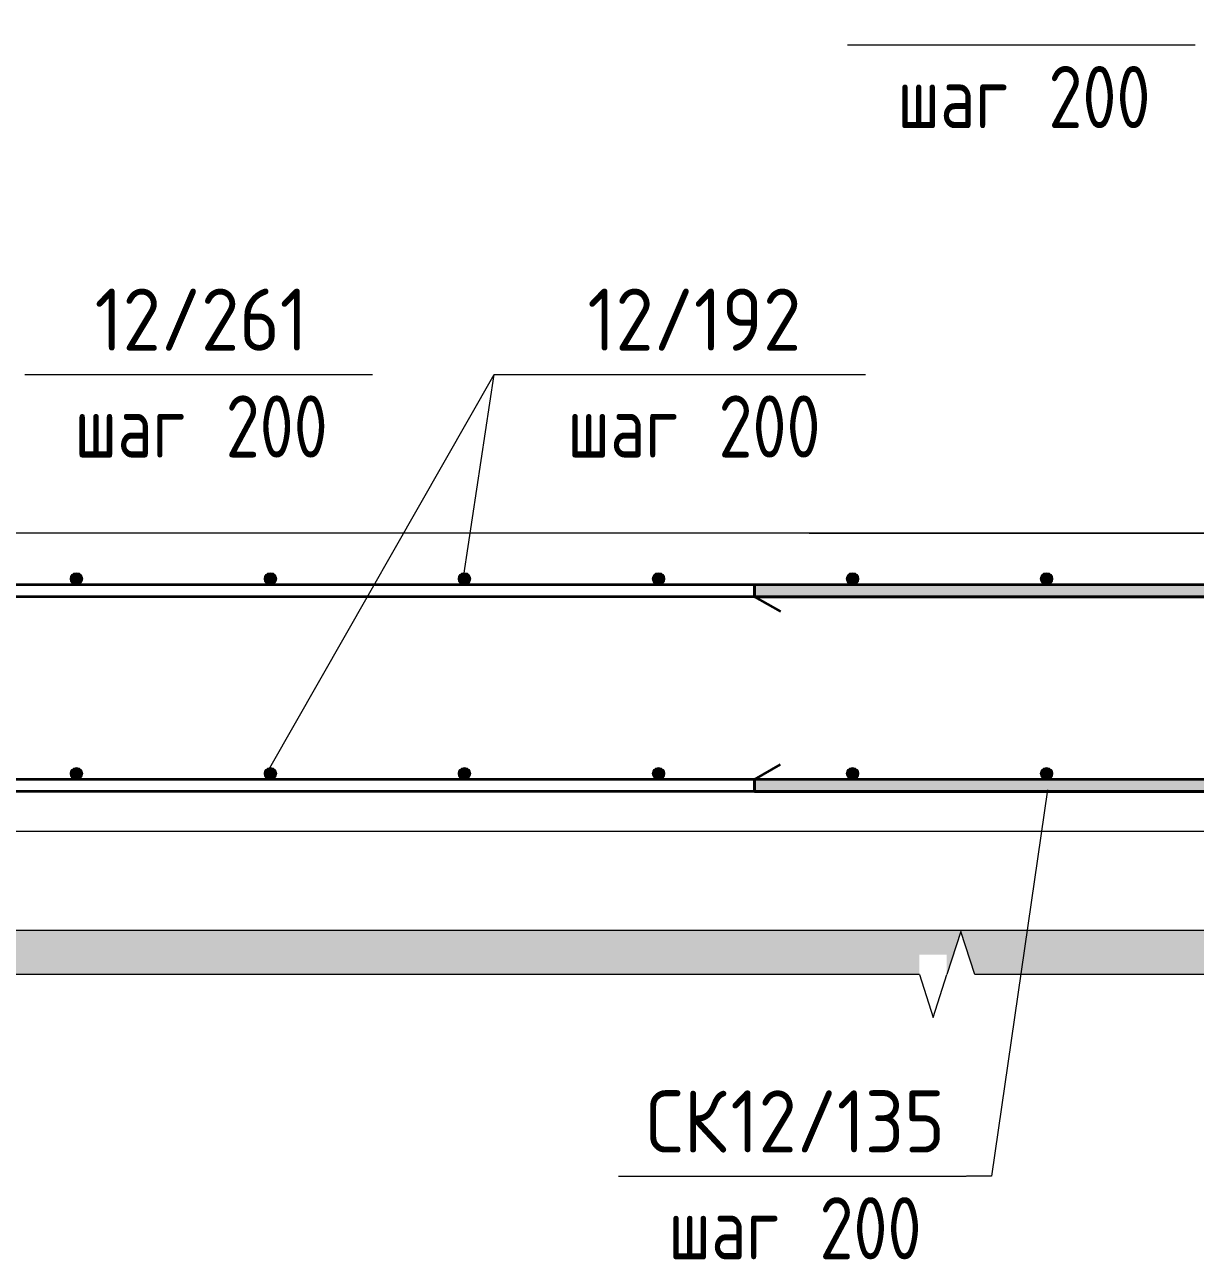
# Model space of a CAD drawing. Header units: millimetres. Extents: x 66339 to 175313, y -6307 to 14735.
# Drawn here: x 165502 to 166680, y -3681 to -2439 of the extents above; entities that cross this region are included whole.
import ezdxf

# ---------------------------------------------------------------- set-up
doc = ezdxf.new("R2010")
doc.units = ezdxf.units.MM
for name, color, linetype, lineweight in [('AA_Linii', 7, 'Continuous', 9), ('AA_Oformlenie', 7, 'Continuous', 9), ('AA_Vinoska', 7, 'Continuous', 9), ('AA_Visotnaya otmetka', 7, 'Continuous', 9), ('KR_Armatura', 7, 'Continuous', 20), ('KR_Armatura_Tonkie', 7, 'Continuous', 20), ('KR_Fundament', 7, 'Continuous', 18)]:
    doc.layers.add(name, color=color, linetype=linetype, lineweight=lineweight)
doc.styles.add('ISOCPEUR_11', font='isocpeur.ttf', dxfattribs={"width": 0.9, "height": 62.5})
doc.styles.add('ISOCPEUR_12', font='isocpeur.ttf', dxfattribs={"width": 0.8, "height": 62.5})

# ---------------------------------------------------------------- blocks, each defined once
blk = doc.blocks.new('350_Стержень П торец СК-СГ _НесАрм_РабПлоск_ - 350_Стержень П торец СК-СГ _НесАрм_РабПлоск_-4075653-1-1 Армирование')
at = {"layer": 'KR_Armatura_Tonkie', "lineweight": 35}
for points in [[(-71525.3, -3014), (-70967.3, -3013.8), (-70967.3, -3002), (-71525.3, -3002.2), (-71525.3, -3013.8)], [(-70934.9, -3044), (-70925.3, -3044), (-70926.7, -3033.1), (-70930.9, -3023), (-70938, -3014), (-70946.3, -3007.6), (-70956.4, -3003.4), (-70967.3, -3002.2), (-70967.3, -3014), (-70959.5, -3015), (-70951.7, -3018.5), (-70945.7, -3023.3), (-70941.2, -3029.3), (-70938.3, -3036.2), (-70937.1, -3044), (-70935.5, -3044)], [(-70935.3, -3168), (-70925.3, -3168), (-70925.5, -3044), (-70937.3, -3044), (-70937.1, -3168), (-70935.5, -3168)], [(-70967.3, -3210), (-70956.4, -3208.6), (-70946.3, -3204.4), (-70937.6, -3197.7), (-70930.9, -3189), (-70926.7, -3178.9), (-70925.5, -3168), (-70937.3, -3168), (-70938.3, -3175.8), (-70941.7, -3183.5), (-70946.6, -3189.6), (-70952.6, -3194.1), (-70959.5, -3197), (-70967.3, -3198.2), (-70967.3, -3209.8)], [(-71525.3, -3210), (-70967.3, -3209.8), (-70967.3, -3198), (-71525.3, -3198.2), (-71525.3, -3209.8)]]:
    blk.add_hatch(color=256, dxfattribs=at).paths.add_polyline_path(points)
for p, q in [((-70967.3, -3002), (-71525.3, -3002)), ((-71525.3, -3014), (-71525.3, -3002)), ((-71525.3, -3002.2), (-71525.3, -3013.8)), ((-71525.3, -3014), (-70967.3, -3014)), ((-71525.3, -3014), (-71499.3, -3029)), ((-70937.3, -3044), (-70937.3, -3168)), ((-70925.3, -3168), (-70925.3, -3044)), ((-71525.3, -3198), (-71499.3, -3183)), ((-70967.3, -3198), (-71525.3, -3198)), ((-71525.3, -3210), (-71525.3, -3198)), ((-71525.3, -3198.2), (-71525.3, -3209.8)), ((-71525.3, -3210), (-70967.3, -3210))]:
    blk.add_line(p, q, dxfattribs=at)
at = {"layer": 'KR_Armatura_Tonkie', "lineweight": 35, "flags": 128}
for points in [[(-70938.6, -3014), (-70941.9, -3010.6), (-70953.2, -3004.5), (-70965.8, -3002), (-70967.3, -3002)], [(-70967.3, -3014), (-70956.6, -3016), (-70947.4, -3021.6), (-70940.7, -3030.1), (-70937.5, -3040.5), (-70937.3, -3044)], [(-70925.3, -3044), (-70927.3, -3031.3), (-70933, -3019.8), (-70938.6, -3014)], [(-70937.3, -3168), (-70939.2, -3178.7), (-70944.9, -3187.9), (-70953.4, -3194.6), (-70963.7, -3197.8), (-70967.3, -3198)], [(-70938.6, -3198), (-70933.9, -3193.4), (-70927.7, -3182.1), (-70925.3, -3169.5), (-70925.3, -3168)], [(-70967.3, -3210), (-70954.6, -3208), (-70943.1, -3202.3), (-70938.6, -3198)]]:
    blk.add_lwpolyline(points, dxfattribs=at)
blk = doc.blocks.new('011_Прямоугольник обрыва _ЭлУзла_ - 011_Прямоугольник обрыва _ЭлУзла_-4122385-1-1 Армирование')
at = {"layer": 'AA_Oformlenie'}
for p, q in [((-71359.5, -3394.1), (-72829.2, -3394.1)), ((-70569.3, -3394.1), (-71303.8, -3394.1))]:
    blk.add_line(p, q, dxfattribs=at)
blk = doc.blocks.new('042_М_Арматуры - Диам длина поз _ Комментарий-3662934-1-1 Армирование')
at = {"layer": 'AA_Vinoska'}
blk.add_line((-72259.7, -2790.4), (-71909.7, -2790.4), dxfattribs=at)

msp = doc.modelspace()

# ---------------------------------------------------------------- hatches: boundary and pattern name
at = {"layer": 'AA_Oformlenie'}
h = msp.add_hatch(dxfattribs=at)
h.set_pattern_fill('FP_12', color=250, style=0, pattern_type=2)
h.set_pattern_definition([(0, (165100.548, 825), (101.6, 25.4), [8.382, -67.818, 8.382, -67.818, -406.4]), (0, (165100.548, 825), (101.6, 25.4), [-152.4, 8.382, -144.018, 8.382, -67.818, -177.8]), (0, (165100.548, 825), (101.6, 25.4), [-381, 8.382, -42.418, 8.382, -118.618]), (120, (165138.648, 837.7), (-72.79705, 75.28818), [8.382, -67.818, 8.382, -67.818, -406.4]), (120, (165138.648, 837.7), (-72.79705, 75.28818), [-152.4, 8.382, -144.018, 8.382, -67.818, -177.8]), (120, (165138.648, 837.7), (-72.79705, 75.28818), [-381, 8.382, -42.418, 8.382, -118.618]), (240, (165151.348, 888.5), (-28.80295, -100.68818), [8.382, -67.818, 8.382, -67.818, -406.4]), (240, (165151.348, 888.5), (-28.80295, -100.68818), [-152.4, 8.382, -144.018, 8.382, -67.818, -177.8]), (240, (165151.348, 888.5), (-28.80295, -100.68818), [-381, 8.382, -42.418, 8.382, -118.618])])
h.paths.add_polyline_path([(164141.6136, -3394.1315), (164876.8112, -3394.1315), (164876.8112, -3374.0538), (164904.3112, -3374.0538), (164904.3112, -3394.1315), (164918.3883, -3350.8064), (164932.4655, -3394.1315), (166402.2063, -3394.1315), (166402.2063, -3374.0538), (166429.7063, -3374.0538), (166429.7063, -3394.1315), (166443.7835, -3350.8064), (166457.8607, -3394.1315), (167192.4039, -3394.1315), (167192.4039, -1598.0986), (167172.3262, -1598.0986), (167172.3262, -1570.5986), (167192.4039, -1570.5986), (167149.0788, -1556.5214), (167192.4039, -1542.4443), (167192.4039, -1165), (166996.6448, -1165), (166996.6448, -3250), (167096.6448, -3250), (167096.6448, -3350), (164206.6448, -3350), (164206.6448, -3250), (164306.6448, -3250), (164306.6448, -1165), (164141.6136, -1165), (164141.6136, -1542.4443), (164161.24, -1542.4443), (164161.24, -1570.5986), (164141.6136, -1570.5986), (164184.9149, -1584.3486), (164141.6136, -1598.0986), (164141.6136, -3376.0125)])
at = {"layer": 'KR_Armatura'}
h = msp.add_hatch(color=256, dxfattribs=at)
edge = h.paths.add_edge_path()
edge.add_arc((165554.0294, -2996), 6, 0, 360)
for points in [[(165551.0294, -3001.1962), (165557.0294, -3001.1962), (165560.0294, -2996), (165557.0294, -2990.8038), (165551.0294, -2990.8038), (165548.0294, -2996)], [(165746.2602, -3001.1962), (165752.2602, -3001.1962), (165755.2602, -2996), (165752.2602, -2990.8038), (165746.2602, -2990.8038), (165743.2602, -2996)], [(165941.4909, -3001.1962), (165947.4909, -3001.1962), (165950.4909, -2996), (165947.4909, -2990.8038), (165941.4909, -2990.8038), (165938.4909, -2996)], [(166136.7217, -3001.1962), (166142.7217, -3001.1962), (166145.7217, -2996), (166142.7217, -2990.8038), (166136.7217, -2990.8038), (166133.7217, -2996)], [(166331.9525, -3001.1962), (166337.9525, -3001.1962), (166340.9525, -2996), (166337.9525, -2990.8038), (166331.9525, -2990.8038), (166328.9525, -2996)], [(166527.1833, -3001.1962), (166533.1833, -3001.1962), (166536.1833, -2996), (166533.1833, -2990.8038), (166527.1833, -2990.8038), (166524.1833, -2996)], [(165551.0294, -3197.1962), (165557.0294, -3197.1962), (165560.0294, -3192), (165557.0294, -3186.8038), (165551.0294, -3186.8038), (165548.0294, -3192)], [(165746.2602, -3197.1962), (165752.2602, -3197.1962), (165755.2602, -3192), (165752.2602, -3186.8038), (165746.2602, -3186.8038), (165743.2602, -3192)], [(165941.4909, -3197.1962), (165947.4909, -3197.1962), (165950.4909, -3192), (165947.4909, -3186.8038), (165941.4909, -3186.8038), (165938.4909, -3192)], [(166136.7217, -3197.1962), (166142.7217, -3197.1962), (166145.7217, -3192), (166142.7217, -3186.8038), (166136.7217, -3186.8038), (166133.7217, -3192)], [(166331.9525, -3197.1962), (166337.9525, -3197.1962), (166340.9525, -3192), (166337.9525, -3186.8038), (166331.9525, -3186.8038), (166328.9525, -3192)], [(166527.1833, -3197.1962), (166533.1833, -3197.1962), (166536.1833, -3192), (166533.1833, -3186.8038), (166527.1833, -3186.8038), (166524.1833, -3192)]]:
    msp.add_hatch(color=256, dxfattribs=at).paths.add_polyline_path(points)
h = msp.add_hatch(color=256, dxfattribs=at)
edge = h.paths.add_edge_path()
edge.add_arc((165749.2602, -2996), 6, 0, 360)
h = msp.add_hatch(color=256, dxfattribs=at)
edge = h.paths.add_edge_path()
edge.add_arc((165944.4909, -2996), 6, 0, 360)
h = msp.add_hatch(color=256, dxfattribs=at)
edge = h.paths.add_edge_path()
edge.add_arc((166139.7217, -2996), 6, 0, 360)
h = msp.add_hatch(color=256, dxfattribs=at)
edge = h.paths.add_edge_path()
edge.add_arc((166334.9525, -2996), 6, 0, 360)
h = msp.add_hatch(color=256, dxfattribs=at)
edge = h.paths.add_edge_path()
edge.add_arc((166530.1833, -2996), 6, 0, 360)
h = msp.add_hatch(color=256, dxfattribs=at)
edge = h.paths.add_edge_path()
edge.add_arc((165554.0294, -3192), 6, 0, 360)
h = msp.add_hatch(color=256, dxfattribs=at)
edge = h.paths.add_edge_path()
edge.add_arc((165749.2602, -3192), 6, 0, 360)
h = msp.add_hatch(color=256, dxfattribs=at)
edge = h.paths.add_edge_path()
edge.add_arc((165944.4909, -3192), 6, 0, 360)
h = msp.add_hatch(color=256, dxfattribs=at)
edge = h.paths.add_edge_path()
edge.add_arc((166139.7217, -3192), 6, 0, 360)
h = msp.add_hatch(color=256, dxfattribs=at)
edge = h.paths.add_edge_path()
edge.add_arc((166334.9525, -3192), 6, 0, 360)
h = msp.add_hatch(color=256, dxfattribs=at)
edge = h.paths.add_edge_path()
edge.add_arc((166530.1833, -3192), 6, 0, 360)

# ---------------------------------------------------------------- linework, layer by layer
at = {"layer": 'AA_Linii'}
msp.add_line((167096.6448, -3350), (164206.6448, -3350), dxfattribs=at)
at = {"layer": 'AA_Vinoska'}
for p, q in [((165748.771, -3186.1077), (165974.5407, -2790.3992)), ((165943.9526, -2992.3828), (165974.5407, -2790.3992)), ((165974.5407, -2790.3992), (165997.846, -2790.3992)), ((165974.5407, -2790.3992), (165997.846, -2790.3992)), ((166530.9632, -3208.1787), (166474.9168, -3597.0368)), ((166443.7835, -3350.8064), (166429.7063, -3394.1315)), ((166457.8607, -3394.1315), (166443.7835, -3350.8064)), ((166402.2063, -3394.1315), (166415.9563, -3437.4327)), ((166415.9563, -3437.4327), (166429.7063, -3394.1315)), ((166474.9168, -3597.0368), (166449.4411, -3597.0368))]:
    msp.add_line(p, q, dxfattribs=at)
at = {"layer": 'AA_Visotnaya otmetka'}
for q in [(167589.161, -2950), (166291.1549, -2950)]:
    msp.add_line((166291.1549, -2950), q, dxfattribs=at)
at = {"layer": 'KR_Armatura'}
for p, q in [((165551.0294, -2990.8038), (165548.0294, -2996)), ((165557.0294, -2990.8038), (165551.0294, -2990.8038)), ((165560.0294, -2996), (165557.0294, -2990.8038)), ((165746.2602, -2990.8038), (165743.2602, -2996)), ((165752.2602, -2990.8038), (165746.2602, -2990.8038)), ((165755.2602, -2996), (165752.2602, -2990.8038)), ((165941.4909, -2990.8038), (165938.4909, -2996)), ((165947.4909, -2990.8038), (165941.4909, -2990.8038)), ((165950.4909, -2996), (165947.4909, -2990.8038)), ((166136.7217, -2990.8038), (166133.7217, -2996)), ((166142.7217, -2990.8038), (166136.7217, -2990.8038)), ((166145.7217, -2996), (166142.7217, -2990.8038)), ((166331.9525, -2990.8038), (166328.9525, -2996)), ((166337.9525, -2990.8038), (166331.9525, -2990.8038)), ((166340.9525, -2996), (166337.9525, -2990.8038)), ((166527.1833, -2990.8038), (166524.1833, -2996)), ((166533.1833, -2990.8038), (166527.1833, -2990.8038)), ((166536.1833, -2996), (166533.1833, -2990.8038)), ((165548.0294, -2996), (165551.0294, -3001.1962)), ((165551.0294, -3001.1962), (165557.0294, -3001.1962)), ((165557.0294, -3001.1962), (165560.0294, -2996)), ((165743.2602, -2996), (165746.2602, -3001.1962)), ((165746.2602, -3001.1962), (165752.2602, -3001.1962)), ((165752.2602, -3001.1962), (165755.2602, -2996)), ((165938.4909, -2996), (165941.4909, -3001.1962)), ((165941.4909, -3001.1962), (165947.4909, -3001.1962)), ((165947.4909, -3001.1962), (165950.4909, -2996)), ((166133.7217, -2996), (166136.7217, -3001.1962)), ((166136.7217, -3001.1962), (166142.7217, -3001.1962)), ((166142.7217, -3001.1962), (166145.7217, -2996)), ((166328.9525, -2996), (166331.9525, -3001.1962)), ((166331.9525, -3001.1962), (166337.9525, -3001.1962)), ((166337.9525, -3001.1962), (166340.9525, -2996)), ((166524.1833, -2996), (166527.1833, -3001.1962)), ((166527.1833, -3001.1962), (166533.1833, -3001.1962)), ((166533.1833, -3001.1962), (166536.1833, -2996)), ((165551.0294, -3186.8038), (165548.0294, -3192)), ((165548.0294, -3192), (165551.0294, -3197.1962)), ((165557.0294, -3186.8038), (165551.0294, -3186.8038)), ((165560.0294, -3192), (165557.0294, -3186.8038)), ((165557.0294, -3197.1962), (165560.0294, -3192)), ((165746.2602, -3186.8038), (165743.2602, -3192)), ((165743.2602, -3192), (165746.2602, -3197.1962)), ((165752.2602, -3186.8038), (165746.2602, -3186.8038)), ((165755.2602, -3192), (165752.2602, -3186.8038)), ((165752.2602, -3197.1962), (165755.2602, -3192)), ((165941.4909, -3186.8038), (165938.4909, -3192)), ((165938.4909, -3192), (165941.4909, -3197.1962)), ((165947.4909, -3186.8038), (165941.4909, -3186.8038)), ((165950.4909, -3192), (165947.4909, -3186.8038)), ((165947.4909, -3197.1962), (165950.4909, -3192)), ((166136.7217, -3186.8038), (166133.7217, -3192)), ((166133.7217, -3192), (166136.7217, -3197.1962)), ((166142.7217, -3186.8038), (166136.7217, -3186.8038)), ((166145.7217, -3192), (166142.7217, -3186.8038)), ((166142.7217, -3197.1962), (166145.7217, -3192)), ((166331.9525, -3186.8038), (166328.9525, -3192)), ((166328.9525, -3192), (166331.9525, -3197.1962)), ((166337.9525, -3186.8038), (166331.9525, -3186.8038)), ((166340.9525, -3192), (166337.9525, -3186.8038)), ((166337.9525, -3197.1962), (166340.9525, -3192)), ((166527.1833, -3186.8038), (166524.1833, -3192)), ((166524.1833, -3192), (166527.1833, -3197.1962)), ((166533.1833, -3186.8038), (166527.1833, -3186.8038)), ((166536.1833, -3192), (166533.1833, -3186.8038)), ((166533.1833, -3197.1962), (166536.1833, -3192)), ((165551.0294, -3197.1962), (165557.0294, -3197.1962)), ((165746.2602, -3197.1962), (165752.2602, -3197.1962)), ((165941.4909, -3197.1962), (165947.4909, -3197.1962)), ((166136.7217, -3197.1962), (166142.7217, -3197.1962)), ((166331.9525, -3197.1962), (166337.9525, -3197.1962)), ((166527.1833, -3197.1962), (166533.1833, -3197.1962))]:
    msp.add_line(p, q, dxfattribs=at)
for centre in [(165554.0294, -2996), (165749.2602, -2996), (165944.4909, -2996), (166139.7217, -2996), (166334.9525, -2996), (166530.1833, -2996), (165554.0294, -3192), (165749.2602, -3192), (165944.4909, -3192), (166139.7217, -3192), (166334.9525, -3192), (166530.1833, -3192)]:
    msp.add_circle(centre, 6, dxfattribs=at)
at = {"layer": 'KR_Armatura_Tonkie', "lineweight": 35}
for p, q in [((166956.6448, -3002), (164346.6448, -3002)), ((166956.6448, -3014), (164346.6448, -3014)), ((166956.6448, -3198), (164346.6448, -3198)), ((166956.6448, -3210), (164346.6448, -3210))]:
    msp.add_line(p, q, dxfattribs=at)
at = {"layer": 'KR_Fundament', "lineweight": 20}
for p, q in [((166796.808, -2950), (164506.808, -2950)), ((164306.6448, -3250), (166996.6448, -3250))]:
    msp.add_line(p, q, dxfattribs=at)

# ---------------------------------------------------------------- block references
at = {"layer": 'AA_Oformlenie'}
msp.add_blockref('011_Прямоугольник обрыва _ЭлУзла_ - 011_Прямоугольник обрыва _ЭлУзла_-4122385-1-1 Армирование', (237761.7064, 0), dxfattribs=at)
at = {"layer": 'AA_Vinoska'}
for p in [(238589.4998, 331.4346), (237761.7064, 0), (238257.5326, 0), (238257.5326, 0), (238359.1277, -806.6376)]:
    msp.add_blockref('042_М_Арматуры - Диам длина поз _ Комментарий-3662934-1-1 Армирование', p, dxfattribs=at)
at = {"layer": 'KR_Armatura_Tonkie', "lineweight": 35}
msp.add_blockref('350_Стержень П торец СК-СГ _НесАрм_РабПлоск_ - 350_Стержень П торец СК-СГ _НесАрм_РабПлоск_-4075653-1-1 Армирование', (237761.7064, 0), dxfattribs=at)

# ---------------------------------------------------------------- texts
at = {"layer": 'AA_Vinoska', "char_height": 62.5, "attachment_point": 1}
for s, insert, width, style in [(' 200', (166500.2396, -2480.0883), 166.751, 'ISOCPEUR_12'), ('шаг', (166379.8542, -2480.0883), 145.907125, 'ISOCPEUR_12'), ('12/261', (165572.4108, -2704.0466), 263.354344, 'ISOCPEUR_11'), ('12/192', (166068.237, -2704.0466), 263.354344, 'ISOCPEUR_11'), ('12/192', (166068.237, -2704.0466), 263.354344, 'ISOCPEUR_11'), (' 200', (165672.4462, -2811.5229), 166.751, 'ISOCPEUR_12'), (' 200', (166168.2724, -2811.5229), 166.751, 'ISOCPEUR_12'), (' 200', (166168.2724, -2811.5229), 166.751, 'ISOCPEUR_12'), ('шаг', (165552.0608, -2811.5229), 145.907125, 'ISOCPEUR_12'), ('шаг', (166047.887, -2811.5229), 145.907125, 'ISOCPEUR_12'), ('шаг', (166047.887, -2811.5229), 145.907125, 'ISOCPEUR_12'), ('СК', (166127.3071, -3510.6842), 102.816422, 'ISOCPEUR_11'), ('12/135', (166212.1391, -3510.6842), 263.354344, 'ISOCPEUR_11'), (' 200', (166269.8675, -3618.1605), 166.751, 'ISOCPEUR_12'), ('шаг', (166149.4821, -3618.1605), 145.907125, 'ISOCPEUR_12')]:
    msp.add_mtext(s, dxfattribs=dict(at, insert=insert, width=width, style=style))

doc.saveas('drawing.dxf')
